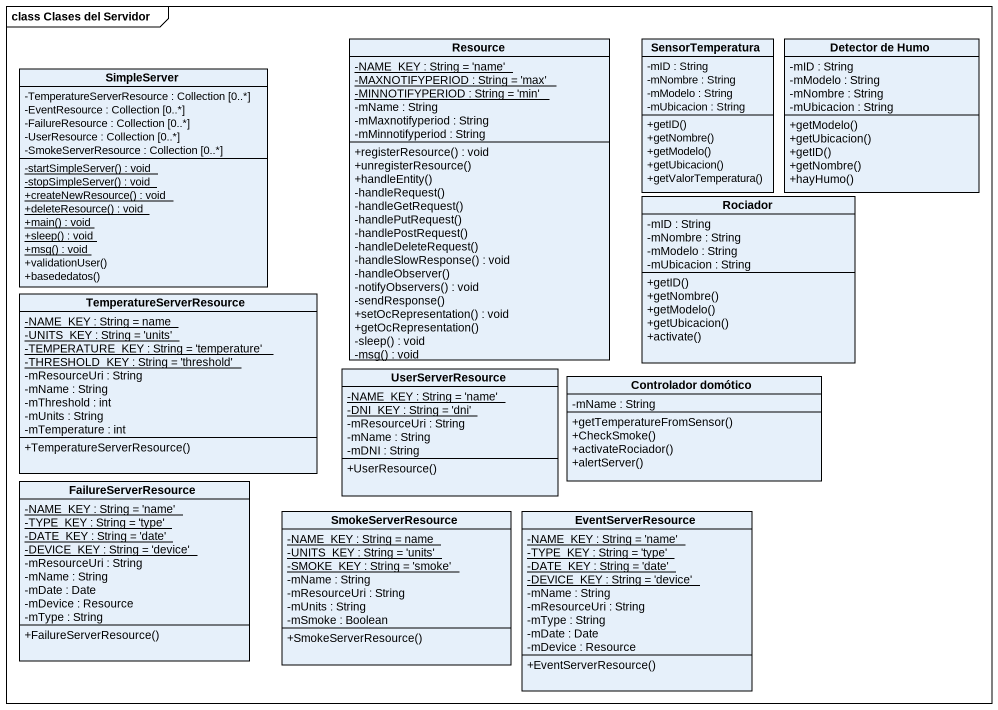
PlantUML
@startuml
mainframe class Clases del Servidor
hide circle
hide empty members
skinparam classAttributeIconSize 0
class Resource {
  {static} -NAME_KEY : String = 'name'
  {static} -MAXNOTIFYPERIOD : String = 'max'
  {static} -MINNOTIFYPERIOD : String = 'min'
  -mName : String
  -mMaxnotifyperiod : String
  -mMinnotifyperiod : String
  +registerResource() : void
  +unregisterResource()
  +handleEntity()
  -handleRequest()
  -handleGetRequest()
  -handlePutRequest()
  -handlePostRequest()
  -handleDeleteRequest()
  -handleSlowResponse() : void
  -handleObserver()
  -notifyObservers() : void
  -sendResponse()
  +setOcRepresentation() : void
  +getOcRepresentation()
  -sleep() : void
  -msg() : void
}
class SensorTemperatura {
  -mID : String
  -mNombre : String
  -mModelo : String
  -mUbicacion : String
  +getID()
  +getNombre()
  +getModelo()
  +getUbicacion()
  +getValorTemperatura()
}
class "Detector de Humo" as Detector_de_Humo {
  -mID : String
  -mModelo : String
  -mNombre : String
  -mUbicacion : String
  +getModelo()
  +getUbicacion()
  +getID()
  +getNombre()
  +hayHumo()
}
class SimpleServer {
  -TemperatureServerResource : Collection [0..*]
  -EventResource : Collection [0..*]
  -FailureResource : Collection [0..*]
  -UserResource : Collection [0..*]
  -SmokeServerResource : Collection [0..*]
  {static} -startSimpleServer() : void
  {static} -stopSimpleServer() : void
  {static} +createNewResource() : void
  {static} +deleteResource() : void
  {static} +main() : void
  {static} +sleep() : void
  {static} +msg() : void
  +validationUser()
  +basededatos()
}
class Rociador {
  -mID : String
  -mNombre : String
  -mModelo : String
  -mUbicacion : String
  +getID()
  +getNombre()
  +getModelo()
  +getUbicacion()
  +activate()
}
class TemperatureServerResource {
  {static} -NAME_KEY : String = name
  {static} -UNITS_KEY : String = 'units'
  {static} -TEMPERATURE_KEY : String = 'temperature'
  {static} -THRESHOLD_KEY : String = 'threshold'
  -mResourceUri : String
  -mName : String
  -mThreshold : int
  -mUnits : String
  -mTemperature : int
  +TemperatureServerResource()
}
class UserServerResource {
  {static} -NAME_KEY : String = 'name'
  {static} -DNI_KEY : String = 'dni'
  -mResourceUri : String
  -mName : String
  -mDNI : String
  +UserResource()
}
class "Controlador domótico" as Controlador_domótico {
  -mName : String
  +getTemperatureFromSensor()
  +CheckSmoke()
  +activateRociador()
  +alertServer()
}
class FailureServerResource {
  {static} -NAME_KEY : String = 'name'
  {static} -TYPE_KEY : String = 'type'
  {static} -DATE_KEY : String = 'date'
  {static} -DEVICE_KEY : String = 'device'
  -mResourceUri : String
  -mName : String
  -mDate : Date
  -mDevice : Resource
  -mType : String
  +FailureServerResource()
}
class SmokeServerResource {
  {static} -NAME_KEY : String = name
  {static} -UNITS_KEY : String = 'units'
  {static} -SMOKE_KEY : String = 'smoke'
  -mName : String
  -mResourceUri : String
  -mUnits : String
  -mSmoke : Boolean
  +SmokeServerResource()
}
class EventServerResource {
  {static} -NAME_KEY : String = 'name'
  {static} -TYPE_KEY : String = 'type'
  {static} -DATE_KEY : String = 'date'
  {static} -DEVICE_KEY : String = 'device'
  -mName : String
  -mResourceUri : String
  -mType : String
  -mDate : Date
  -mDevice : Resource
  +EventServerResource()
}
@enduml
